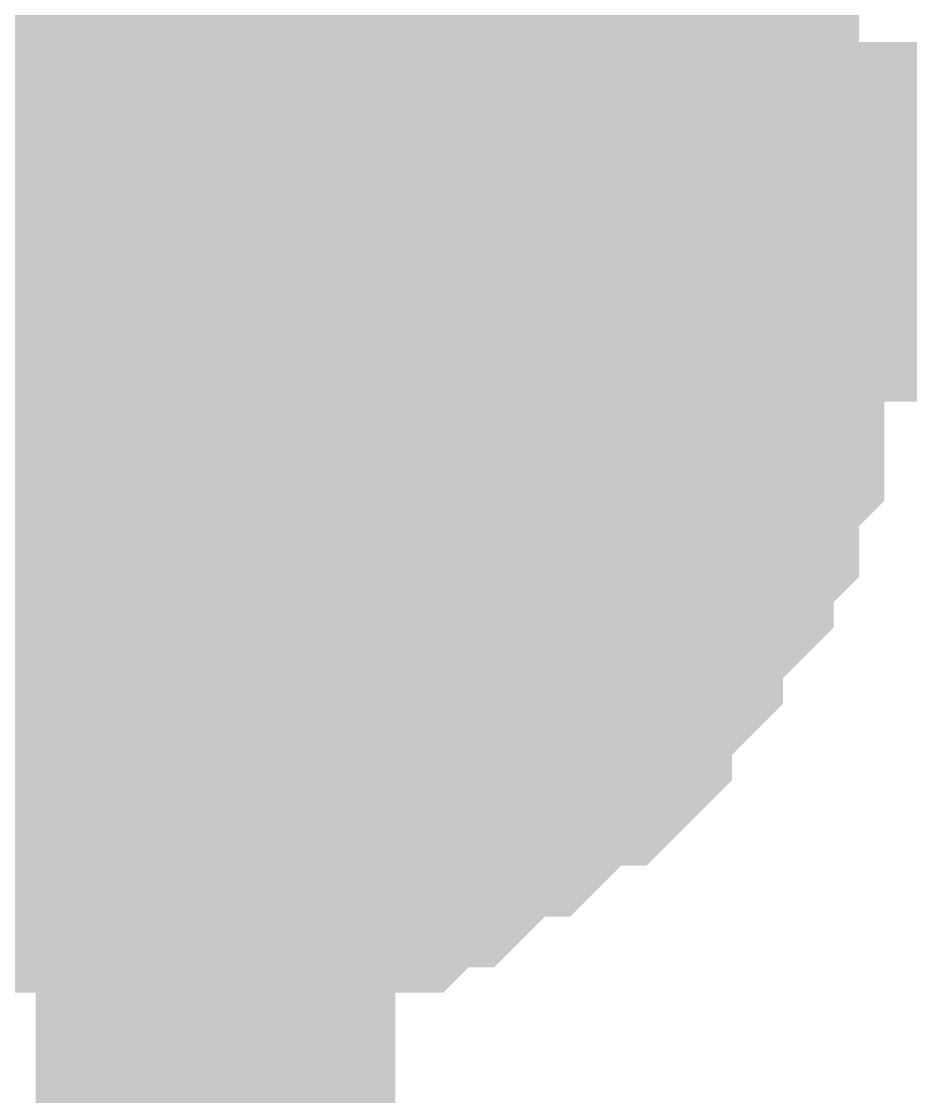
# Model space of a CAD drawing. Header units: millimetres. Extents: x 0 to 594, y 0 to 420.
# Drawn here: x 460.62 to 461.361, y 216.765 to 217.66 of the extents above; entities that cross this region are included whole.
import ezdxf

# ---------------------------------------------------------------- set-up
doc = ezdxf.new("R2010")
doc.units = ezdxf.units.MM
doc.layers.add('Sheet', color=255, linetype='Continuous')

msp = doc.modelspace()

# ---------------------------------------------------------------- linework, layer by layer
at = {"layer": 'Sheet', "color": 0}
for points, const_width in [([(460.78179, 217.4932), (460.78179, 227.39946), (460.78179, 229.38917)], 0.29972), ([(461.16277, 217.72604), (461.16277, 217.70487), (461.18394, 217.6837), (461.2051, 217.66253), (461.2051, 217.64137), (461.22627, 217.6202), (461.24743, 217.59903), (461.24743, 217.57787), (461.2686, 217.5567), (461.2686, 217.53553), (461.2686, 217.51436), (461.28977, 217.4932), (461.28977, 217.47203), (461.28977, 217.42969), (461.28977, 217.40853), (461.28977, 217.38736)], 0.09906), ([(461.16277, 217.72604), (461.16277, 217.70487), (461.18394, 217.6837), (461.2051, 217.66253), (461.2051, 217.64137), (461.22627, 217.6202), (461.24743, 217.59903), (461.24743, 217.57787), (461.2686, 217.5567), (461.2686, 217.53553), (461.2686, 217.51436), (461.28977, 217.4932), (461.28977, 217.47203), (461.28977, 217.42969), (461.28977, 217.40853), (461.28977, 217.38736)], 0.09906), ([(461.16277, 217.72604), (461.16277, 217.70487), (461.18394, 217.6837), (461.2051, 217.66253), (461.2051, 217.64137), (461.22627, 217.6202), (461.24743, 217.59903), (461.24743, 217.57787), (461.2686, 217.5567), (461.2686, 217.53553), (461.2686, 217.51436), (461.28977, 217.4932), (461.28977, 217.47203), (461.28977, 217.42969), (461.28977, 217.40853), (461.28977, 217.38736)], 0.09906), ([(461.16277, 217.72604), (461.16277, 217.70487), (461.18394, 217.6837), (461.2051, 217.66253), (461.2051, 217.64137), (461.22627, 217.6202), (461.24743, 217.59903), (461.24743, 217.57787), (461.2686, 217.5567), (461.2686, 217.53553), (461.2686, 217.51436), (461.28977, 217.4932), (461.28977, 217.47203), (461.28977, 217.42969), (461.28977, 217.40853), (461.28977, 217.38736)], 0.09906), ([(461.16277, 217.72604), (461.16277, 217.70487), (461.18394, 217.6837), (461.2051, 217.66253), (461.2051, 217.64137), (461.22627, 217.6202), (461.24743, 217.59903), (461.24743, 217.57787), (461.2686, 217.5567), (461.2686, 217.53553), (461.2686, 217.51436), (461.28977, 217.4932), (461.28977, 217.47203), (461.28977, 217.42969), (461.28977, 217.40853), (461.28977, 217.38736)], 0.09906), ([(461.16277, 217.72604), (461.16277, 217.70487), (461.18394, 217.6837), (461.2051, 217.66253), (461.2051, 217.64137), (461.22627, 217.6202), (461.24743, 217.59903), (461.24743, 217.57787), (461.2686, 217.5567), (461.2686, 217.53553), (461.2686, 217.51436), (461.28977, 217.4932), (461.28977, 217.47203), (461.28977, 217.42969), (461.28977, 217.40853), (461.28977, 217.38736)], 0.09906), ([(461.16277, 217.72604), (461.16277, 217.70487), (461.18394, 217.6837), (461.2051, 217.66253), (461.2051, 217.64137), (461.22627, 217.6202), (461.24743, 217.59903), (461.24743, 217.57787), (461.2686, 217.5567), (461.2686, 217.53553), (461.2686, 217.51436), (461.28977, 217.4932), (461.28977, 217.47203), (461.28977, 217.42969), (461.28977, 217.40853), (461.28977, 217.38736)], 0.09906), ([(461.16277, 217.72604), (461.16277, 217.70487), (461.18394, 217.6837), (461.2051, 217.66253), (461.2051, 217.64137), (461.22627, 217.6202), (461.24743, 217.59903), (461.24743, 217.57787), (461.2686, 217.5567), (461.2686, 217.53553), (461.2686, 217.51436), (461.28977, 217.4932), (461.28977, 217.47203), (461.28977, 217.42969), (461.28977, 217.40853), (461.28977, 217.38736)], 0.09906), ([(461.22627, 217.72604), (461.24743, 217.70487), (461.24743, 217.6837), (461.2686, 217.66253), (461.2686, 217.64137), (461.2686, 217.6202), (461.28977, 217.59903), (461.28977, 217.57787), (461.28977, 217.53553), (461.28977, 217.51436), (461.28977, 217.4932)], 0.09906), ([(461.22627, 217.72604), (461.24743, 217.70487), (461.24743, 217.6837), (461.2686, 217.66253), (461.2686, 217.64137), (461.2686, 217.6202), (461.28977, 217.59903), (461.28977, 217.57787), (461.28977, 217.53553), (461.28977, 217.51436), (461.28977, 217.4932)], 0.09906), ([(461.22627, 217.72604), (461.24743, 217.70487), (461.24743, 217.6837), (461.2686, 217.66253), (461.2686, 217.64137), (461.2686, 217.6202), (461.28977, 217.59903), (461.28977, 217.57787), (461.28977, 217.53553), (461.28977, 217.51436), (461.28977, 217.4932)], 0.09906), ([(461.22627, 217.72604), (461.24743, 217.70487), (461.24743, 217.6837), (461.2686, 217.66253), (461.2686, 217.64137), (461.2686, 217.6202), (461.28977, 217.59903), (461.28977, 217.57787), (461.28977, 217.53553), (461.28977, 217.51436), (461.28977, 217.4932)], 0.09906), ([(461.22627, 217.72604), (461.24743, 217.70487), (461.24743, 217.6837), (461.2686, 217.66253), (461.2686, 217.64137), (461.2686, 217.6202), (461.28977, 217.59903), (461.28977, 217.57787), (461.28977, 217.53553), (461.28977, 217.51436), (461.28977, 217.4932)], 0.09906), ([(461.22627, 217.72604), (461.24743, 217.70487), (461.24743, 217.6837), (461.2686, 217.66253), (461.2686, 217.64137), (461.2686, 217.6202), (461.28977, 217.59903), (461.28977, 217.57787), (461.28977, 217.53553), (461.28977, 217.51436), (461.28977, 217.4932)], 0.09906), ([(461.22627, 217.72604), (461.24743, 217.70487), (461.24743, 217.6837), (461.2686, 217.66253), (461.2686, 217.64137), (461.2686, 217.6202), (461.28977, 217.59903), (461.28977, 217.57787), (461.28977, 217.53553), (461.28977, 217.51436), (461.28977, 217.4932)], 0.09906), ([(461.22627, 217.72604), (461.24743, 217.70487), (461.24743, 217.6837), (461.2686, 217.66253), (461.2686, 217.64137), (461.2686, 217.6202), (461.28977, 217.59903), (461.28977, 217.57787), (461.28977, 217.53553), (461.28977, 217.51436), (461.28977, 217.4932)], 0.09906), ([(461.22627, 217.72604), (461.24743, 217.70487), (461.24743, 217.6837), (461.2686, 217.66253), (461.2686, 217.64137), (461.2686, 217.6202), (461.28977, 217.59903), (461.28977, 217.57787), (461.28977, 217.53553), (461.28977, 217.51436), (461.28977, 217.4932)], 0.09906), ([(461.22627, 217.72604), (461.24743, 217.70487), (461.24743, 217.6837), (461.2686, 217.66253), (461.2686, 217.64137), (461.2686, 217.6202), (461.28977, 217.59903), (461.28977, 217.57787), (461.28977, 217.53553), (461.28977, 217.51436), (461.28977, 217.4932)], 0.09906), ([(461.22627, 217.72604), (461.24743, 217.70487), (461.24743, 217.6837), (461.2686, 217.66253), (461.2686, 217.64137), (461.2686, 217.6202), (461.28977, 217.59903), (461.28977, 217.57787), (461.28977, 217.53553), (461.28977, 217.51436), (461.28977, 217.4932)], 0.09906), ([(461.22627, 217.72604), (461.24743, 217.70487), (461.24743, 217.6837), (461.2686, 217.66253), (461.2686, 217.64137), (461.2686, 217.6202), (461.28977, 217.59903), (461.28977, 217.57787), (461.28977, 217.53553), (461.28977, 217.51436), (461.28977, 217.4932)], 0.09906), ([(460.78179, 217.4932), (477.77801, 217.4932), (477.77801, 209.89416)], 0.29972), ([(460.78179, 213.38676), (460.78179, 217.38736), (460.78179, 217.4932)], 0.29972), ([(461.28977, 217.4932), (461.28977, 217.47203), (461.28977, 217.45086), (461.28977, 217.40853), (461.28977, 217.38736), (461.2686, 217.36619), (461.2686, 217.34503), (461.2686, 217.32386), (461.24743, 217.30269), (461.24743, 217.28152), (461.22627, 217.26036), (461.2051, 217.23919), (461.2051, 217.21802), (461.18394, 217.19686), (461.16277, 217.17569), (461.16277, 217.15452), (461.14161, 217.13335), (461.12044, 217.11219), (461.09927, 217.11219), (461.07811, 217.09102), (461.05694, 217.06985), (461.03578, 217.06985), (461.01461, 217.04868), (460.99344, 217.02752), (460.97228, 217.02752), (460.95111, 217.00635), (460.92995, 217.00635), (460.90878, 217.00635), (460.88761, 216.98518), (460.86645, 216.98518), (460.82412, 216.98518), (460.80295, 216.98518), (460.78179, 216.98518)], 0.09906), ([(461.28977, 217.4932), (461.28977, 217.47203), (461.28977, 217.45086), (461.28977, 217.40853), (461.28977, 217.38736), (461.2686, 217.36619), (461.2686, 217.34503), (461.2686, 217.32386), (461.24743, 217.30269), (461.24743, 217.28152), (461.22627, 217.26036), (461.2051, 217.23919), (461.2051, 217.21802), (461.18394, 217.19686), (461.16277, 217.17569), (461.16277, 217.15452), (461.14161, 217.13335), (461.12044, 217.11219), (461.09927, 217.11219), (461.07811, 217.09102), (461.05694, 217.06985), (461.03578, 217.06985), (461.01461, 217.04868), (460.99344, 217.02752), (460.97228, 217.02752), (460.95111, 217.00635), (460.92995, 217.00635), (460.90878, 217.00635), (460.88761, 216.98518), (460.86645, 216.98518), (460.82412, 216.98518), (460.80295, 216.98518), (460.78179, 216.98518)], 0.09906), ([(461.28977, 217.4932), (461.28977, 217.47203), (461.28977, 217.45086), (461.28977, 217.40853), (461.28977, 217.38736), (461.2686, 217.36619), (461.2686, 217.34503), (461.2686, 217.32386), (461.24743, 217.30269), (461.24743, 217.28152), (461.22627, 217.26036), (461.2051, 217.23919), (461.2051, 217.21802), (461.18394, 217.19686), (461.16277, 217.17569), (461.16277, 217.15452), (461.14161, 217.13335), (461.12044, 217.11219), (461.09927, 217.11219), (461.07811, 217.09102), (461.05694, 217.06985), (461.03578, 217.06985), (461.01461, 217.04868), (460.99344, 217.02752), (460.97228, 217.02752), (460.95111, 217.00635), (460.92995, 217.00635), (460.90878, 217.00635), (460.88761, 216.98518), (460.86645, 216.98518), (460.82412, 216.98518), (460.80295, 216.98518), (460.78179, 216.98518)], 0.09906), ([(461.28977, 217.4932), (461.28977, 217.47203), (461.28977, 217.45086), (461.28977, 217.40853), (461.28977, 217.38736), (461.2686, 217.36619), (461.2686, 217.34503), (461.2686, 217.32386), (461.24743, 217.30269), (461.24743, 217.28152), (461.22627, 217.26036), (461.2051, 217.23919), (461.2051, 217.21802), (461.18394, 217.19686), (461.16277, 217.17569), (461.16277, 217.15452), (461.14161, 217.13335), (461.12044, 217.11219), (461.09927, 217.11219), (461.07811, 217.09102), (461.05694, 217.06985), (461.03578, 217.06985), (461.01461, 217.04868), (460.99344, 217.02752), (460.97228, 217.02752), (460.95111, 217.00635), (460.92995, 217.00635), (460.90878, 217.00635), (460.88761, 216.98518), (460.86645, 216.98518), (460.82412, 216.98518), (460.80295, 216.98518), (460.78179, 216.98518)], 0.09906), ([(461.28977, 217.4932), (461.28977, 217.47203), (461.28977, 217.45086), (461.28977, 217.40853), (461.28977, 217.38736), (461.2686, 217.36619), (461.2686, 217.34503), (461.2686, 217.32386), (461.24743, 217.30269), (461.24743, 217.28152), (461.22627, 217.26036), (461.2051, 217.23919), (461.2051, 217.21802), (461.18394, 217.19686), (461.16277, 217.17569), (461.16277, 217.15452), (461.14161, 217.13335), (461.12044, 217.11219), (461.09927, 217.11219), (461.07811, 217.09102), (461.05694, 217.06985), (461.03578, 217.06985), (461.01461, 217.04868), (460.99344, 217.02752), (460.97228, 217.02752), (460.95111, 217.00635), (460.92995, 217.00635), (460.90878, 217.00635), (460.88761, 216.98518), (460.86645, 216.98518), (460.82412, 216.98518), (460.80295, 216.98518), (460.78179, 216.98518)], 0.09906), ([(461.28977, 217.4932), (461.28977, 217.47203), (461.28977, 217.45086), (461.28977, 217.40853), (461.28977, 217.38736), (461.2686, 217.36619), (461.2686, 217.34503), (461.2686, 217.32386), (461.24743, 217.30269), (461.24743, 217.28152), (461.22627, 217.26036), (461.2051, 217.23919), (461.2051, 217.21802), (461.18394, 217.19686), (461.16277, 217.17569), (461.16277, 217.15452), (461.14161, 217.13335), (461.12044, 217.11219), (461.09927, 217.11219), (461.07811, 217.09102), (461.05694, 217.06985), (461.03578, 217.06985), (461.01461, 217.04868), (460.99344, 217.02752), (460.97228, 217.02752), (460.95111, 217.00635), (460.92995, 217.00635), (460.90878, 217.00635), (460.88761, 216.98518), (460.86645, 216.98518), (460.82412, 216.98518), (460.80295, 216.98518), (460.78179, 216.98518)], 0.09906), ([(461.28977, 217.4932), (461.28977, 217.47203), (461.28977, 217.45086), (461.28977, 217.40853), (461.28977, 217.38736), (461.2686, 217.36619), (461.2686, 217.34503), (461.2686, 217.32386), (461.24743, 217.30269), (461.24743, 217.28152), (461.22627, 217.26036), (461.2051, 217.23919), (461.2051, 217.21802), (461.18394, 217.19686), (461.16277, 217.17569), (461.16277, 217.15452), (461.14161, 217.13335), (461.12044, 217.11219), (461.09927, 217.11219), (461.07811, 217.09102), (461.05694, 217.06985), (461.03578, 217.06985), (461.01461, 217.04868), (460.99344, 217.02752), (460.97228, 217.02752), (460.95111, 217.00635), (460.92995, 217.00635), (460.90878, 217.00635), (460.88761, 216.98518), (460.86645, 216.98518), (460.82412, 216.98518), (460.80295, 216.98518), (460.78179, 216.98518)], 0.09906), ([(461.28977, 217.4932), (461.28977, 217.47203), (461.28977, 217.45086), (461.28977, 217.40853), (461.28977, 217.38736), (461.2686, 217.36619), (461.2686, 217.34503), (461.2686, 217.32386), (461.24743, 217.30269), (461.24743, 217.28152), (461.22627, 217.26036), (461.2051, 217.23919), (461.2051, 217.21802), (461.18394, 217.19686), (461.16277, 217.17569), (461.16277, 217.15452), (461.14161, 217.13335), (461.12044, 217.11219), (461.09927, 217.11219), (461.07811, 217.09102), (461.05694, 217.06985), (461.03578, 217.06985), (461.01461, 217.04868), (460.99344, 217.02752), (460.97228, 217.02752), (460.95111, 217.00635), (460.92995, 217.00635), (460.90878, 217.00635), (460.88761, 216.98518), (460.86645, 216.98518), (460.82412, 216.98518), (460.80295, 216.98518), (460.78179, 216.98518)], 0.09906), ([(461.28977, 217.4932), (461.28977, 217.47203), (461.28977, 217.45086), (461.28977, 217.40853), (461.28977, 217.38736), (461.2686, 217.36619), (461.2686, 217.34503), (461.2686, 217.32386), (461.24743, 217.30269), (461.24743, 217.28152), (461.22627, 217.26036), (461.2051, 217.23919), (461.2051, 217.21802), (461.18394, 217.19686), (461.16277, 217.17569), (461.16277, 217.15452), (461.14161, 217.13335), (461.12044, 217.11219), (461.09927, 217.11219), (461.07811, 217.09102), (461.05694, 217.06985), (461.03578, 217.06985), (461.01461, 217.04868), (460.99344, 217.02752), (460.97228, 217.02752), (460.95111, 217.00635), (460.92995, 217.00635), (460.90878, 217.00635), (460.88761, 216.98518), (460.86645, 216.98518), (460.82412, 216.98518), (460.80295, 216.98518), (460.78179, 216.98518)], 0.09906), ([(461.28977, 217.4932), (461.28977, 217.47203), (461.28977, 217.45086), (461.28977, 217.40853), (461.28977, 217.38736), (461.2686, 217.36619), (461.2686, 217.34503), (461.2686, 217.32386), (461.24743, 217.30269), (461.24743, 217.28152), (461.22627, 217.26036), (461.2051, 217.23919), (461.2051, 217.21802), (461.18394, 217.19686), (461.16277, 217.17569), (461.16277, 217.15452), (461.14161, 217.13335), (461.12044, 217.11219), (461.09927, 217.11219), (461.07811, 217.09102), (461.05694, 217.06985), (461.03578, 217.06985), (461.01461, 217.04868), (460.99344, 217.02752), (460.97228, 217.02752), (460.95111, 217.00635), (460.92995, 217.00635), (460.90878, 217.00635), (460.88761, 216.98518), (460.86645, 216.98518), (460.82412, 216.98518), (460.80295, 216.98518), (460.78179, 216.98518)], 0.09906), ([(461.28977, 217.4932), (461.28977, 217.47203), (461.28977, 217.45086), (461.28977, 217.40853), (461.28977, 217.38736), (461.2686, 217.36619), (461.2686, 217.34503), (461.2686, 217.32386), (461.24743, 217.30269), (461.24743, 217.28152), (461.22627, 217.26036), (461.2051, 217.23919), (461.2051, 217.21802), (461.18394, 217.19686), (461.16277, 217.17569), (461.16277, 217.15452), (461.14161, 217.13335), (461.12044, 217.11219), (461.09927, 217.11219), (461.07811, 217.09102), (461.05694, 217.06985), (461.03578, 217.06985), (461.01461, 217.04868), (460.99344, 217.02752), (460.97228, 217.02752), (460.95111, 217.00635), (460.92995, 217.00635), (460.90878, 217.00635), (460.88761, 216.98518), (460.86645, 216.98518), (460.82412, 216.98518), (460.80295, 216.98518), (460.78179, 216.98518)], 0.09906), ([(461.28977, 217.4932), (461.28977, 217.47203), (461.28977, 217.45086), (461.28977, 217.40853), (461.28977, 217.38736), (461.2686, 217.36619), (461.2686, 217.34503), (461.2686, 217.32386), (461.24743, 217.30269), (461.24743, 217.28152), (461.22627, 217.26036), (461.2051, 217.23919), (461.2051, 217.21802), (461.18394, 217.19686), (461.16277, 217.17569), (461.16277, 217.15452), (461.14161, 217.13335), (461.12044, 217.11219), (461.09927, 217.11219), (461.07811, 217.09102), (461.05694, 217.06985), (461.03578, 217.06985), (461.01461, 217.04868), (460.99344, 217.02752), (460.97228, 217.02752), (460.95111, 217.00635), (460.92995, 217.00635), (460.90878, 217.00635), (460.88761, 216.98518), (460.86645, 216.98518), (460.82412, 216.98518), (460.80295, 216.98518), (460.78179, 216.98518)], 0.09906), ([(461.28977, 217.4932), (461.28977, 217.4932), (461.28977, 217.4932), (461.28977, 217.4932), (461.28977, 217.4932), (461.28977, 217.4932), (461.28977, 217.4932), (461.28977, 217.4932), (461.28977, 217.4932), (461.28977, 217.4932), (461.28977, 217.4932), (461.28977, 217.4932), (461.28977, 217.4932), (461.28977, 217.4932), (461.28977, 217.4932), (461.28977, 217.4932), (461.28977, 217.4932), (461.28977, 217.4932), (461.28977, 217.4932), (461.28977, 217.4932), (461.28977, 217.4932), (461.28977, 217.4932), (461.28977, 217.4932), (461.28977, 217.4932), (461.28977, 217.4932), (461.28977, 217.4932), (461.28977, 217.4932), (461.28977, 217.4932), (461.28977, 217.4932), (461.28977, 217.4932), (461.28977, 217.4932), (461.28977, 217.4932), (461.28977, 217.4932)], 0.09906), ([(461.28977, 217.4932), (461.28977, 217.4932)], 0.09906), ([(461.28977, 217.4932), (461.28977, 217.4932), (461.28977, 217.4932), (461.28977, 217.4932), (461.28977, 217.4932), (461.28977, 217.4932), (461.28977, 217.4932), (461.28977, 217.4932), (461.28977, 217.4932), (461.28977, 217.4932), (461.28977, 217.4932), (461.28977, 217.4932), (461.28977, 217.4932), (461.28977, 217.4932), (461.28977, 217.4932), (461.28977, 217.4932), (461.28977, 217.4932), (461.28977, 217.4932), (461.28977, 217.4932), (461.28977, 217.4932), (461.28977, 217.4932), (461.28977, 217.4932), (461.28977, 217.4932), (461.28977, 217.4932), (461.28977, 217.4932), (461.28977, 217.4932), (461.28977, 217.4932), (461.28977, 217.4932), (461.28977, 217.4932), (461.28977, 217.4932), (461.28977, 217.4932), (461.28977, 217.4932), (461.28977, 217.4932)], 0.09906), ([(461.28977, 217.4932), (461.28977, 217.4932)], 0.09906), ([(461.28977, 217.4932), (461.28977, 217.4932), (461.28977, 217.4932), (461.28977, 217.4932), (461.28977, 217.4932), (461.28977, 217.4932), (461.28977, 217.4932), (461.28977, 217.4932), (461.28977, 217.4932), (461.28977, 217.4932), (461.28977, 217.4932), (461.28977, 217.4932), (461.28977, 217.4932), (461.28977, 217.4932), (461.28977, 217.4932), (461.28977, 217.4932), (461.28977, 217.4932), (461.28977, 217.4932), (461.28977, 217.4932), (461.28977, 217.4932), (461.28977, 217.4932), (461.28977, 217.4932), (461.28977, 217.4932), (461.28977, 217.4932), (461.28977, 217.4932), (461.28977, 217.4932), (461.28977, 217.4932), (461.28977, 217.4932), (461.28977, 217.4932), (461.28977, 217.4932), (461.28977, 217.4932), (461.28977, 217.4932), (461.28977, 217.4932)], 0.09906), ([(461.28977, 217.4932), (461.28977, 217.4932)], 0.09906), ([(461.28977, 217.4932), (461.28977, 217.4932), (461.28977, 217.4932), (461.28977, 217.4932), (461.28977, 217.4932), (461.28977, 217.4932), (461.28977, 217.4932), (461.28977, 217.4932), (461.28977, 217.4932), (461.28977, 217.4932), (461.28977, 217.4932), (461.28977, 217.4932), (461.28977, 217.4932), (461.28977, 217.4932), (461.28977, 217.4932), (461.28977, 217.4932), (461.28977, 217.4932), (461.28977, 217.4932), (461.28977, 217.4932), (461.28977, 217.4932), (461.28977, 217.4932), (461.28977, 217.4932), (461.28977, 217.4932), (461.28977, 217.4932), (461.28977, 217.4932), (461.28977, 217.4932), (461.28977, 217.4932), (461.28977, 217.4932), (461.28977, 217.4932), (461.28977, 217.4932), (461.28977, 217.4932), (461.28977, 217.4932), (461.28977, 217.4932)], 0.09906), ([(461.28977, 217.4932), (461.28977, 217.4932)], 0.09906), ([(461.28977, 217.4932), (461.28977, 217.4932), (461.28977, 217.4932), (461.28977, 217.4932), (461.28977, 217.4932), (461.28977, 217.4932), (461.28977, 217.4932), (461.28977, 217.4932), (461.28977, 217.4932), (461.28977, 217.4932), (461.28977, 217.4932), (461.28977, 217.4932), (461.28977, 217.4932), (461.28977, 217.4932), (461.28977, 217.4932), (461.28977, 217.4932), (461.28977, 217.4932), (461.28977, 217.4932), (461.28977, 217.4932), (461.28977, 217.4932), (461.28977, 217.4932), (461.28977, 217.4932), (461.28977, 217.4932), (461.28977, 217.4932), (461.28977, 217.4932), (461.28977, 217.4932), (461.28977, 217.4932), (461.28977, 217.4932), (461.28977, 217.4932), (461.28977, 217.4932), (461.28977, 217.4932), (461.28977, 217.4932), (461.28977, 217.4932)], 0.09906), ([(461.28977, 217.4932), (461.28977, 217.4932)], 0.09906), ([(461.28977, 217.4932), (461.28977, 217.4932), (461.28977, 217.4932), (461.28977, 217.4932), (461.28977, 217.4932), (461.28977, 217.4932), (461.28977, 217.4932), (461.28977, 217.4932), (461.28977, 217.4932), (461.28977, 217.4932), (461.28977, 217.4932), (461.28977, 217.4932), (461.28977, 217.4932), (461.28977, 217.4932), (461.28977, 217.4932), (461.28977, 217.4932), (461.28977, 217.4932), (461.28977, 217.4932), (461.28977, 217.4932), (461.28977, 217.4932), (461.28977, 217.4932), (461.28977, 217.4932), (461.28977, 217.4932), (461.28977, 217.4932), (461.28977, 217.4932), (461.28977, 217.4932), (461.28977, 217.4932), (461.28977, 217.4932), (461.28977, 217.4932), (461.28977, 217.4932), (461.28977, 217.4932), (461.28977, 217.4932), (461.28977, 217.4932)], 0.09906), ([(461.28977, 217.4932), (461.28977, 217.4932)], 0.09906), ([(461.28977, 217.4932), (461.28977, 217.4932), (461.28977, 217.4932), (461.28977, 217.4932), (461.28977, 217.4932), (461.28977, 217.4932), (461.28977, 217.4932), (461.28977, 217.4932), (461.28977, 217.4932), (461.28977, 217.4932), (461.28977, 217.4932), (461.28977, 217.4932), (461.28977, 217.4932), (461.28977, 217.4932), (461.28977, 217.4932), (461.28977, 217.4932), (461.28977, 217.4932), (461.28977, 217.4932), (461.28977, 217.4932), (461.28977, 217.4932), (461.28977, 217.4932), (461.28977, 217.4932), (461.28977, 217.4932), (461.28977, 217.4932), (461.28977, 217.4932), (461.28977, 217.4932), (461.28977, 217.4932), (461.28977, 217.4932), (461.28977, 217.4932), (461.28977, 217.4932), (461.28977, 217.4932), (461.28977, 217.4932), (461.28977, 217.4932)], 0.09906), ([(461.28977, 217.4932), (461.28977, 217.4932)], 0.09906), ([(461.28977, 217.4932), (461.28977, 217.4932), (461.28977, 217.4932), (461.28977, 217.4932), (461.28977, 217.4932), (461.28977, 217.4932), (461.28977, 217.4932), (461.28977, 217.4932), (461.28977, 217.4932), (461.28977, 217.4932), (461.28977, 217.4932), (461.28977, 217.4932), (461.28977, 217.4932), (461.28977, 217.4932), (461.28977, 217.4932), (461.28977, 217.4932), (461.28977, 217.4932), (461.28977, 217.4932), (461.28977, 217.4932), (461.28977, 217.4932), (461.28977, 217.4932), (461.28977, 217.4932), (461.28977, 217.4932), (461.28977, 217.4932), (461.28977, 217.4932), (461.28977, 217.4932), (461.28977, 217.4932), (461.28977, 217.4932), (461.28977, 217.4932), (461.28977, 217.4932), (461.28977, 217.4932), (461.28977, 217.4932), (461.28977, 217.4932)], 0.09906), ([(461.28977, 217.4932), (461.28977, 217.4932)], 0.09906), ([(461.28977, 217.4932), (461.28977, 217.4932), (461.28977, 217.4932), (461.28977, 217.4932), (461.28977, 217.4932), (461.28977, 217.4932), (461.28977, 217.4932), (461.28977, 217.4932), (461.28977, 217.4932), (461.28977, 217.4932), (461.28977, 217.4932), (461.28977, 217.4932), (461.28977, 217.4932), (461.28977, 217.4932), (461.28977, 217.4932), (461.28977, 217.4932), (461.28977, 217.4932), (461.28977, 217.4932), (461.28977, 217.4932), (461.28977, 217.4932), (461.28977, 217.4932), (461.28977, 217.4932), (461.28977, 217.4932), (461.28977, 217.4932), (461.28977, 217.4932), (461.28977, 217.4932), (461.28977, 217.4932), (461.28977, 217.4932), (461.28977, 217.4932), (461.28977, 217.4932), (461.28977, 217.4932), (461.28977, 217.4932), (461.28977, 217.4932)], 0.09906), ([(461.28977, 217.4932), (461.28977, 217.4932)], 0.09906), ([(461.28977, 217.4932), (461.28977, 217.4932), (461.28977, 217.4932), (461.28977, 217.4932), (461.28977, 217.4932), (461.28977, 217.4932), (461.28977, 217.4932), (461.28977, 217.4932), (461.28977, 217.4932), (461.28977, 217.4932), (461.28977, 217.4932), (461.28977, 217.4932), (461.28977, 217.4932), (461.28977, 217.4932), (461.28977, 217.4932), (461.28977, 217.4932), (461.28977, 217.4932), (461.28977, 217.4932), (461.28977, 217.4932), (461.28977, 217.4932), (461.28977, 217.4932), (461.28977, 217.4932), (461.28977, 217.4932), (461.28977, 217.4932), (461.28977, 217.4932), (461.28977, 217.4932), (461.28977, 217.4932), (461.28977, 217.4932), (461.28977, 217.4932), (461.28977, 217.4932), (461.28977, 217.4932), (461.28977, 217.4932), (461.28977, 217.4932)], 0.09906), ([(461.28977, 217.4932), (461.28977, 217.4932)], 0.09906), ([(461.28977, 217.4932), (461.28977, 217.4932), (461.28977, 217.4932), (461.28977, 217.4932), (461.28977, 217.4932), (461.28977, 217.4932), (461.28977, 217.4932), (461.28977, 217.4932), (461.28977, 217.4932), (461.28977, 217.4932), (461.28977, 217.4932), (461.28977, 217.4932), (461.28977, 217.4932), (461.28977, 217.4932), (461.28977, 217.4932), (461.28977, 217.4932), (461.28977, 217.4932), (461.28977, 217.4932), (461.28977, 217.4932), (461.28977, 217.4932), (461.28977, 217.4932), (461.28977, 217.4932), (461.28977, 217.4932), (461.28977, 217.4932), (461.28977, 217.4932), (461.28977, 217.4932), (461.28977, 217.4932), (461.28977, 217.4932), (461.28977, 217.4932), (461.28977, 217.4932), (461.28977, 217.4932), (461.28977, 217.4932), (461.28977, 217.4932)], 0.09906), ([(461.28977, 217.4932), (461.28977, 217.4932)], 0.09906), ([(461.28977, 217.4932), (461.28977, 217.4932), (461.28977, 217.4932), (461.28977, 217.4932), (461.28977, 217.4932), (461.28977, 217.4932), (461.28977, 217.4932), (461.28977, 217.4932), (461.28977, 217.4932), (461.28977, 217.4932), (461.28977, 217.4932), (461.28977, 217.4932), (461.28977, 217.4932), (461.28977, 217.4932), (461.28977, 217.4932), (461.28977, 217.4932), (461.28977, 217.4932), (461.28977, 217.4932), (461.28977, 217.4932), (461.28977, 217.4932), (461.28977, 217.4932), (461.28977, 217.4932), (461.28977, 217.4932), (461.28977, 217.4932), (461.28977, 217.4932), (461.28977, 217.4932), (461.28977, 217.4932), (461.28977, 217.4932), (461.28977, 217.4932), (461.28977, 217.4932), (461.28977, 217.4932), (461.28977, 217.4932), (461.28977, 217.4932)], 0.09906), ([(461.28977, 217.4932), (461.28977, 217.4932)], 0.09906), ([(458.77102, 217.38736), (460.78179, 217.38736)], 0.29972), ([(461.28977, 217.38736), (461.28977, 217.36619), (461.28977, 217.34503), (461.28977, 217.30269), (461.28977, 217.28152), (461.2686, 217.26036), (461.2686, 217.23919), (461.2686, 217.21802), (461.24743, 217.19686), (461.24743, 217.17569), (461.22627, 217.15452), (461.2051, 217.13335), (461.2051, 217.11219), (461.18394, 217.09102), (461.16277, 217.06985), (461.16277, 217.04868), (461.14161, 217.02752), (461.12044, 217.00635), (461.09927, 217.00635), (461.07811, 216.98518), (461.05694, 216.96402), (461.03578, 216.96402), (461.01461, 216.94285), (460.99344, 216.92168), (460.97228, 216.92168), (460.95111, 216.90051), (460.92995, 216.90051), (460.90878, 216.90051), (460.88761, 216.87935), (460.86645, 216.87935), (460.82412, 216.87935), (460.80295, 216.87935), (460.78179, 216.87935)], 0.09906), ([(461.28977, 217.38736), (461.28977, 217.36619), (461.28977, 217.34503), (461.28977, 217.30269), (461.28977, 217.28152), (461.2686, 217.26036), (461.2686, 217.23919), (461.2686, 217.21802), (461.24743, 217.19686), (461.24743, 217.17569), (461.22627, 217.15452), (461.2051, 217.13335), (461.2051, 217.11219), (461.18394, 217.09102), (461.16277, 217.06985), (461.16277, 217.04868), (461.14161, 217.02752), (461.12044, 217.00635), (461.09927, 217.00635), (461.07811, 216.98518), (461.05694, 216.96402), (461.03578, 216.96402), (461.01461, 216.94285), (460.99344, 216.92168), (460.97228, 216.92168), (460.95111, 216.90051), (460.92995, 216.90051), (460.90878, 216.90051), (460.88761, 216.87935), (460.86645, 216.87935), (460.82412, 216.87935), (460.80295, 216.87935), (460.78179, 216.87935)], 0.09906), ([(461.28977, 217.38736), (461.28977, 217.36619), (461.28977, 217.34503), (461.28977, 217.30269), (461.28977, 217.28152), (461.2686, 217.26036), (461.2686, 217.23919), (461.2686, 217.21802), (461.24743, 217.19686), (461.24743, 217.17569), (461.22627, 217.15452), (461.2051, 217.13335), (461.2051, 217.11219), (461.18394, 217.09102), (461.16277, 217.06985), (461.16277, 217.04868), (461.14161, 217.02752), (461.12044, 217.00635), (461.09927, 217.00635), (461.07811, 216.98518), (461.05694, 216.96402), (461.03578, 216.96402), (461.01461, 216.94285), (460.99344, 216.92168), (460.97228, 216.92168), (460.95111, 216.90051), (460.92995, 216.90051), (460.90878, 216.90051), (460.88761, 216.87935), (460.86645, 216.87935), (460.82412, 216.87935), (460.80295, 216.87935), (460.78179, 216.87935)], 0.09906), ([(461.28977, 217.38736), (461.28977, 217.36619), (461.28977, 217.34503), (461.28977, 217.30269), (461.28977, 217.28152), (461.2686, 217.26036), (461.2686, 217.23919), (461.2686, 217.21802), (461.24743, 217.19686), (461.24743, 217.17569), (461.22627, 217.15452), (461.2051, 217.13335), (461.2051, 217.11219), (461.18394, 217.09102), (461.16277, 217.06985), (461.16277, 217.04868), (461.14161, 217.02752), (461.12044, 217.00635), (461.09927, 217.00635), (461.07811, 216.98518), (461.05694, 216.96402), (461.03578, 216.96402), (461.01461, 216.94285), (460.99344, 216.92168), (460.97228, 216.92168), (460.95111, 216.90051), (460.92995, 216.90051), (460.90878, 216.90051), (460.88761, 216.87935), (460.86645, 216.87935), (460.82412, 216.87935), (460.80295, 216.87935), (460.78179, 216.87935)], 0.09906), ([(461.28977, 217.38736), (461.28977, 217.36619), (461.28977, 217.34503), (461.28977, 217.30269), (461.28977, 217.28152), (461.2686, 217.26036), (461.2686, 217.23919), (461.2686, 217.21802), (461.24743, 217.19686), (461.24743, 217.17569), (461.22627, 217.15452), (461.2051, 217.13335), (461.2051, 217.11219), (461.18394, 217.09102), (461.16277, 217.06985), (461.16277, 217.04868), (461.14161, 217.02752), (461.12044, 217.00635), (461.09927, 217.00635), (461.07811, 216.98518), (461.05694, 216.96402), (461.03578, 216.96402), (461.01461, 216.94285), (460.99344, 216.92168), (460.97228, 216.92168), (460.95111, 216.90051), (460.92995, 216.90051), (460.90878, 216.90051), (460.88761, 216.87935), (460.86645, 216.87935), (460.82412, 216.87935), (460.80295, 216.87935), (460.78179, 216.87935)], 0.09906), ([(461.28977, 217.38736), (461.28977, 217.36619), (461.28977, 217.34503), (461.28977, 217.30269), (461.28977, 217.28152), (461.2686, 217.26036), (461.2686, 217.23919), (461.2686, 217.21802), (461.24743, 217.19686), (461.24743, 217.17569), (461.22627, 217.15452), (461.2051, 217.13335), (461.2051, 217.11219), (461.18394, 217.09102), (461.16277, 217.06985), (461.16277, 217.04868), (461.14161, 217.02752), (461.12044, 217.00635), (461.09927, 217.00635), (461.07811, 216.98518), (461.05694, 216.96402), (461.03578, 216.96402), (461.01461, 216.94285), (460.99344, 216.92168), (460.97228, 216.92168), (460.95111, 216.90051), (460.92995, 216.90051), (460.90878, 216.90051), (460.88761, 216.87935), (460.86645, 216.87935), (460.82412, 216.87935), (460.80295, 216.87935), (460.78179, 216.87935)], 0.09906), ([(461.28977, 217.38736), (461.28977, 217.36619), (461.28977, 217.34503), (461.28977, 217.30269), (461.28977, 217.28152), (461.2686, 217.26036), (461.2686, 217.23919), (461.2686, 217.21802), (461.24743, 217.19686), (461.24743, 217.17569), (461.22627, 217.15452), (461.2051, 217.13335), (461.2051, 217.11219), (461.18394, 217.09102), (461.16277, 217.06985), (461.16277, 217.04868), (461.14161, 217.02752), (461.12044, 217.00635), (461.09927, 217.00635), (461.07811, 216.98518), (461.05694, 216.96402), (461.03578, 216.96402), (461.01461, 216.94285), (460.99344, 216.92168), (460.97228, 216.92168), (460.95111, 216.90051), (460.92995, 216.90051), (460.90878, 216.90051), (460.88761, 216.87935), (460.86645, 216.87935), (460.82412, 216.87935), (460.80295, 216.87935), (460.78179, 216.87935)], 0.09906), ([(461.28977, 217.38736), (461.28977, 217.36619), (461.28977, 217.34503), (461.28977, 217.30269), (461.28977, 217.28152), (461.2686, 217.26036), (461.2686, 217.23919), (461.2686, 217.21802), (461.24743, 217.19686), (461.24743, 217.17569), (461.22627, 217.15452), (461.2051, 217.13335), (461.2051, 217.11219), (461.18394, 217.09102), (461.16277, 217.06985), (461.16277, 217.04868), (461.14161, 217.02752), (461.12044, 217.00635), (461.09927, 217.00635), (461.07811, 216.98518), (461.05694, 216.96402), (461.03578, 216.96402), (461.01461, 216.94285), (460.99344, 216.92168), (460.97228, 216.92168), (460.95111, 216.90051), (460.92995, 216.90051), (460.90878, 216.90051), (460.88761, 216.87935), (460.86645, 216.87935), (460.82412, 216.87935), (460.80295, 216.87935), (460.78179, 216.87935)], 0.09906), ([(461.28977, 217.38736), (461.28977, 217.38736), (461.28977, 217.38736), (461.28977, 217.38736), (461.28977, 217.38736), (461.28977, 217.38736), (461.28977, 217.38736), (461.28977, 217.38736), (461.28977, 217.38736), (461.28977, 217.38736), (461.28977, 217.38736), (461.28977, 217.38736), (461.28977, 217.38736), (461.28977, 217.38736), (461.28977, 217.38736), (461.28977, 217.38736), (461.28977, 217.38736), (461.28977, 217.38736), (461.28977, 217.38736), (461.28977, 217.38736), (461.28977, 217.38736), (461.28977, 217.38736), (461.28977, 217.38736), (461.28977, 217.38736), (461.28977, 217.38736), (461.28977, 217.38736), (461.28977, 217.38736), (461.28977, 217.38736), (461.28977, 217.38736), (461.28977, 217.38736), (461.28977, 217.38736), (461.28977, 217.38736), (461.28977, 217.38736)], 0.09906), ([(461.28977, 217.38736), (461.28977, 217.38736)], 0.09906), ([(461.28977, 217.38736), (461.28977, 217.38736), (461.28977, 217.38736), (461.28977, 217.38736), (461.28977, 217.38736), (461.28977, 217.38736), (461.28977, 217.38736), (461.28977, 217.38736), (461.28977, 217.38736), (461.28977, 217.38736), (461.28977, 217.38736), (461.28977, 217.38736), (461.28977, 217.38736), (461.28977, 217.38736), (461.28977, 217.38736), (461.28977, 217.38736), (461.28977, 217.38736), (461.28977, 217.38736), (461.28977, 217.38736), (461.28977, 217.38736), (461.28977, 217.38736), (461.28977, 217.38736), (461.28977, 217.38736), (461.28977, 217.38736), (461.28977, 217.38736), (461.28977, 217.38736), (461.28977, 217.38736), (461.28977, 217.38736), (461.28977, 217.38736), (461.28977, 217.38736), (461.28977, 217.38736), (461.28977, 217.38736), (461.28977, 217.38736)], 0.09906), ([(461.28977, 217.38736), (461.28977, 217.38736)], 0.09906), ([(461.28977, 217.38736), (461.28977, 217.38736), (461.28977, 217.38736), (461.28977, 217.38736), (461.28977, 217.38736), (461.28977, 217.38736), (461.28977, 217.38736), (461.28977, 217.38736), (461.28977, 217.38736), (461.28977, 217.38736), (461.28977, 217.38736), (461.28977, 217.38736), (461.28977, 217.38736), (461.28977, 217.38736), (461.28977, 217.38736), (461.28977, 217.38736), (461.28977, 217.38736), (461.28977, 217.38736), (461.28977, 217.38736), (461.28977, 217.38736), (461.28977, 217.38736), (461.28977, 217.38736), (461.28977, 217.38736), (461.28977, 217.38736), (461.28977, 217.38736), (461.28977, 217.38736), (461.28977, 217.38736), (461.28977, 217.38736), (461.28977, 217.38736), (461.28977, 217.38736), (461.28977, 217.38736), (461.28977, 217.38736), (461.28977, 217.38736)], 0.09906), ([(461.28977, 217.38736), (461.28977, 217.38736)], 0.09906), ([(461.28977, 217.38736), (461.28977, 217.38736), (461.28977, 217.38736), (461.28977, 217.38736), (461.28977, 217.38736), (461.28977, 217.38736), (461.28977, 217.38736), (461.28977, 217.38736), (461.28977, 217.38736), (461.28977, 217.38736), (461.28977, 217.38736), (461.28977, 217.38736), (461.28977, 217.38736), (461.28977, 217.38736), (461.28977, 217.38736), (461.28977, 217.38736), (461.28977, 217.38736), (461.28977, 217.38736), (461.28977, 217.38736), (461.28977, 217.38736), (461.28977, 217.38736), (461.28977, 217.38736), (461.28977, 217.38736), (461.28977, 217.38736), (461.28977, 217.38736), (461.28977, 217.38736), (461.28977, 217.38736), (461.28977, 217.38736), (461.28977, 217.38736), (461.28977, 217.38736), (461.28977, 217.38736), (461.28977, 217.38736), (461.28977, 217.38736)], 0.09906), ([(461.28977, 217.38736), (461.28977, 217.38736)], 0.09906), ([(461.28977, 217.38736), (461.28977, 217.38736), (461.28977, 217.38736), (461.28977, 217.38736), (461.28977, 217.38736), (461.28977, 217.38736), (461.28977, 217.38736), (461.28977, 217.38736), (461.28977, 217.38736), (461.28977, 217.38736), (461.28977, 217.38736), (461.28977, 217.38736), (461.28977, 217.38736), (461.28977, 217.38736), (461.28977, 217.38736), (461.28977, 217.38736), (461.28977, 217.38736), (461.28977, 217.38736), (461.28977, 217.38736), (461.28977, 217.38736), (461.28977, 217.38736), (461.28977, 217.38736), (461.28977, 217.38736), (461.28977, 217.38736), (461.28977, 217.38736), (461.28977, 217.38736), (461.28977, 217.38736), (461.28977, 217.38736), (461.28977, 217.38736), (461.28977, 217.38736), (461.28977, 217.38736), (461.28977, 217.38736), (461.28977, 217.38736)], 0.09906), ([(461.28977, 217.38736), (461.28977, 217.38736)], 0.09906), ([(461.28977, 217.38736), (461.28977, 217.38736), (461.28977, 217.38736), (461.28977, 217.38736), (461.28977, 217.38736), (461.28977, 217.38736), (461.28977, 217.38736), (461.28977, 217.38736), (461.28977, 217.38736), (461.28977, 217.38736), (461.28977, 217.38736), (461.28977, 217.38736), (461.28977, 217.38736), (461.28977, 217.38736), (461.28977, 217.38736), (461.28977, 217.38736), (461.28977, 217.38736), (461.28977, 217.38736), (461.28977, 217.38736), (461.28977, 217.38736), (461.28977, 217.38736), (461.28977, 217.38736), (461.28977, 217.38736), (461.28977, 217.38736), (461.28977, 217.38736), (461.28977, 217.38736), (461.28977, 217.38736), (461.28977, 217.38736), (461.28977, 217.38736), (461.28977, 217.38736), (461.28977, 217.38736), (461.28977, 217.38736), (461.28977, 217.38736)], 0.09906), ([(461.28977, 217.38736), (461.28977, 217.38736)], 0.09906), ([(461.28977, 217.38736), (461.28977, 217.38736), (461.28977, 217.38736), (461.28977, 217.38736), (461.28977, 217.38736), (461.28977, 217.38736), (461.28977, 217.38736), (461.28977, 217.38736), (461.28977, 217.38736), (461.28977, 217.38736), (461.28977, 217.38736), (461.28977, 217.38736), (461.28977, 217.38736), (461.28977, 217.38736), (461.28977, 217.38736), (461.28977, 217.38736), (461.28977, 217.38736), (461.28977, 217.38736), (461.28977, 217.38736), (461.28977, 217.38736), (461.28977, 217.38736), (461.28977, 217.38736), (461.28977, 217.38736), (461.28977, 217.38736), (461.28977, 217.38736), (461.28977, 217.38736), (461.28977, 217.38736), (461.28977, 217.38736), (461.28977, 217.38736), (461.28977, 217.38736), (461.28977, 217.38736), (461.28977, 217.38736), (461.28977, 217.38736)], 0.09906), ([(461.28977, 217.38736), (461.28977, 217.38736)], 0.09906), ([(461.28977, 217.38736), (461.28977, 217.38736), (461.28977, 217.38736), (461.28977, 217.38736), (461.28977, 217.38736), (461.28977, 217.38736), (461.28977, 217.38736), (461.28977, 217.38736), (461.28977, 217.38736), (461.28977, 217.38736), (461.28977, 217.38736), (461.28977, 217.38736), (461.28977, 217.38736), (461.28977, 217.38736), (461.28977, 217.38736), (461.28977, 217.38736), (461.28977, 217.38736), (461.28977, 217.38736), (461.28977, 217.38736), (461.28977, 217.38736), (461.28977, 217.38736), (461.28977, 217.38736), (461.28977, 217.38736), (461.28977, 217.38736), (461.28977, 217.38736), (461.28977, 217.38736), (461.28977, 217.38736), (461.28977, 217.38736), (461.28977, 217.38736), (461.28977, 217.38736), (461.28977, 217.38736), (461.28977, 217.38736), (461.28977, 217.38736)], 0.09906), ([(461.28977, 217.38736), (461.28977, 217.38736)], 0.09906), ([(460.78179, 216.98518), (460.76062, 216.98518), (460.73945, 216.98518), (460.69712, 216.98518), (460.67596, 216.98518), (460.65479, 217.00635), (460.63362, 217.00635), (460.61246, 217.00635), (460.59129, 217.02752), (460.57013, 217.02752)], 0.09906), ([(460.78179, 216.98518), (460.76062, 216.98518), (460.73945, 216.98518), (460.69712, 216.98518), (460.67596, 216.98518), (460.65479, 217.00635), (460.63362, 217.00635), (460.61246, 217.00635), (460.59129, 217.02752), (460.57013, 217.02752)], 0.09906), ([(460.78179, 216.98518), (460.76062, 216.98518), (460.73945, 216.98518), (460.69712, 216.98518), (460.67596, 216.98518), (460.65479, 217.00635), (460.63362, 217.00635), (460.61246, 217.00635), (460.59129, 217.02752), (460.57013, 217.02752)], 0.09906), ([(460.78179, 216.98518), (460.76062, 216.98518), (460.73945, 216.98518), (460.69712, 216.98518), (460.67596, 216.98518), (460.65479, 217.00635), (460.63362, 217.00635), (460.61246, 217.00635), (460.59129, 217.02752), (460.57013, 217.02752)], 0.09906), ([(460.78179, 216.98518), (460.76062, 216.98518), (460.73945, 216.98518), (460.69712, 216.98518), (460.67596, 216.98518), (460.65479, 217.00635), (460.63362, 217.00635), (460.61246, 217.00635), (460.59129, 217.02752), (460.57013, 217.02752)], 0.09906), ([(460.78179, 216.98518), (460.76062, 216.98518), (460.73945, 216.98518), (460.69712, 216.98518), (460.67596, 216.98518), (460.65479, 217.00635), (460.63362, 217.00635), (460.61246, 217.00635), (460.59129, 217.02752), (460.57013, 217.02752)], 0.09906), ([(460.78179, 216.98518), (460.76062, 216.98518), (460.73945, 216.98518), (460.69712, 216.98518), (460.67596, 216.98518), (460.65479, 217.00635), (460.63362, 217.00635), (460.61246, 217.00635), (460.59129, 217.02752), (460.57013, 217.02752)], 0.09906), ([(460.78179, 216.98518), (460.76062, 216.98518), (460.73945, 216.98518), (460.69712, 216.98518), (460.67596, 216.98518), (460.65479, 217.00635), (460.63362, 217.00635), (460.61246, 217.00635), (460.59129, 217.02752), (460.57013, 217.02752)], 0.09906), ([(460.78179, 216.98518), (460.76062, 216.98518), (460.73945, 216.98518), (460.69712, 216.98518), (460.67596, 216.98518), (460.65479, 217.00635), (460.63362, 217.00635), (460.61246, 217.00635), (460.59129, 217.02752), (460.57013, 217.02752)], 0.09906), ([(460.78179, 216.98518), (460.76062, 216.98518), (460.73945, 216.98518), (460.69712, 216.98518), (460.67596, 216.98518), (460.65479, 217.00635), (460.63362, 217.00635), (460.61246, 217.00635), (460.59129, 217.02752), (460.57013, 217.02752)], 0.09906), ([(460.78179, 216.98518), (460.76062, 216.98518), (460.73945, 216.98518), (460.69712, 216.98518), (460.67596, 216.98518), (460.65479, 217.00635), (460.63362, 217.00635), (460.61246, 217.00635), (460.59129, 217.02752), (460.57013, 217.02752)], 0.09906), ([(460.78179, 216.98518), (460.76062, 216.98518), (460.73945, 216.98518), (460.69712, 216.98518), (460.67596, 216.98518), (460.65479, 217.00635), (460.63362, 217.00635), (460.61246, 217.00635), (460.59129, 217.02752), (460.57013, 217.02752)], 0.09906), ([(460.78179, 216.87935), (460.76062, 216.87935), (460.73945, 216.87935), (460.69712, 216.87935), (460.67596, 216.87935), (460.65479, 216.90051), (460.63362, 216.90051), (460.61246, 216.90051), (460.59129, 216.92168), (460.57013, 216.92168)], 0.09906), ([(460.78179, 216.87935), (460.76062, 216.87935), (460.73945, 216.87935), (460.69712, 216.87935), (460.67596, 216.87935), (460.65479, 216.90051), (460.63362, 216.90051), (460.61246, 216.90051), (460.59129, 216.92168), (460.57013, 216.92168)], 0.09906), ([(460.78179, 216.87935), (460.76062, 216.87935), (460.73945, 216.87935), (460.69712, 216.87935), (460.67596, 216.87935), (460.65479, 216.90051), (460.63362, 216.90051), (460.61246, 216.90051), (460.59129, 216.92168), (460.57013, 216.92168)], 0.09906), ([(460.78179, 216.87935), (460.76062, 216.87935), (460.73945, 216.87935), (460.69712, 216.87935), (460.67596, 216.87935), (460.65479, 216.90051), (460.63362, 216.90051), (460.61246, 216.90051), (460.59129, 216.92168), (460.57013, 216.92168)], 0.09906), ([(460.78179, 216.87935), (460.76062, 216.87935), (460.73945, 216.87935), (460.69712, 216.87935), (460.67596, 216.87935), (460.65479, 216.90051), (460.63362, 216.90051), (460.61246, 216.90051), (460.59129, 216.92168), (460.57013, 216.92168)], 0.09906), ([(460.78179, 216.87935), (460.76062, 216.87935), (460.73945, 216.87935), (460.69712, 216.87935), (460.67596, 216.87935), (460.65479, 216.90051), (460.63362, 216.90051), (460.61246, 216.90051), (460.59129, 216.92168), (460.57013, 216.92168)], 0.09906), ([(460.78179, 216.87935), (460.76062, 216.87935), (460.73945, 216.87935), (460.69712, 216.87935), (460.67596, 216.87935), (460.65479, 216.90051), (460.63362, 216.90051), (460.61246, 216.90051), (460.59129, 216.92168), (460.57013, 216.92168)], 0.09906), ([(460.78179, 216.87935), (460.76062, 216.87935), (460.73945, 216.87935), (460.69712, 216.87935), (460.67596, 216.87935), (460.65479, 216.90051), (460.63362, 216.90051), (460.61246, 216.90051), (460.59129, 216.92168), (460.57013, 216.92168)], 0.09906)]:
    msp.add_lwpolyline(points, dxfattribs=dict(at, const_width=const_width))
at = {"layer": 'Sheet', "color": 0, "const_width": 0.508}
for points in [[(460.52499, 217.50012, 1), (461.03299, 217.50012, 1)], [(460.52499, 217.40012, 1), (461.03299, 217.40012, 1)]]:
    msp.add_lwpolyline(points, format="xyb", close=True, dxfattribs=at)

doc.saveas('drawing.dxf')
